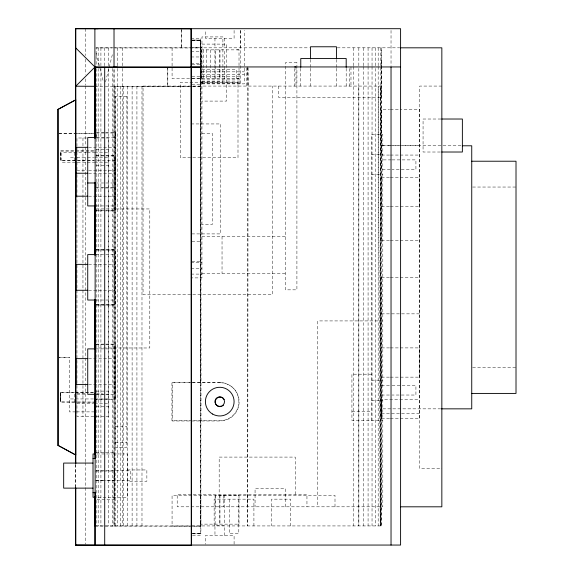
<?xml version="1.0" encoding="UTF-8"?>
<svg xmlns="http://www.w3.org/2000/svg" width="574" height="574" viewBox="0 0 574 574"><rect width="100%" height="100%" fill="white"/><g stroke="black" fill="none" stroke-linecap="round" stroke-linejoin="round"><path stroke-width="0.43" stroke-dasharray="2.87 2.15" d="M74.548 392.48L60.428 392.48L60.471 402.109L94.014 402.109L75.431 402.037M94.007 150.933L60.464 150.933L60.471 160.569L94.014 160.569M96.174 137.566L96.174 132.788L104.827 132.788M105.329 526.071L114.025 526.071L114.025 68.414L114.032 526.071L200.9 526.171L200.627 420.756M114.226 474.562L114.262 479.964L114.226 478.192M103.779 471.017L114.262 471.046L114.262 474.59M114.262 480.61L114.226 479.943L114.262 480.61L103.779 480.582M114.226 473.414L114.226 471.017M105.695 132.788L115.216 132.788L115.216 137.566L95.729 137.566M96.123 210.715L115.209 210.715L115.209 155.733L105.666 155.733M200.627 382.506L200.62 40.087L191.931 40.087L200.771 40.302L200.886 86.301L114.032 86.215M200.771 524.148L200.757 495.448M200.9 420.986L200.9 68.084L200.9 533.82L192.204 533.82M215.745 78.552L215.107 78.552L215.272 49.859M224.025 78.552L224.671 78.552L224.671 49.866L224.032 49.866M172.078 47.951L172.085 78.559L239.014 78.552L239.014 49.866L236.452 49.866M248.133 67.818L247.731 525.935L247.731 67.818M389.502 155.059L381.495 155.059L381.495 109.455L389.495 109.455M191.924 525.935L381.473 525.935L381.509 47.821L381.523 65.615M389.495 418.489L381.495 418.489L381.502 399.576L419.73 399.576M400.164 418.489L419.73 418.489L419.738 145.624L419.73 109.455L400.164 109.455M381.48 60.944L380.21 525.935L378.18 86.071M240.671 30.436L240.506 83.876M105.544 81.86L112.712 53.174M239.014 49.866L200.764 49.866M215.107 524.141L215.099 495.455L215.745 495.455M224.025 495.455L224.664 495.455L224.671 524.141M190.008 526.057L172.071 526.049L172.071 495.448L239.006 495.448L239.014 524.141L200.757 524.134L200.771 526.057L190.898 526.049M191.056 38.264L200.62 38.264L200.62 535.499L191.924 535.499M191.07 40.187L200.62 40.087M192.01 40.245L200.771 40.302M201.962 44.098L226.536 44.098L226.536 101.089L201.962 101.089M112.712 47.829L96.145 47.836L96.145 67.531M191.056 47.671L201.962 47.671M113.516 47.829L309.429 47.821M337.225 47.821L399.726 47.821M95.765 47.958L112.282 47.958M114.915 47.958L200.771 47.958M191.056 51.624L201.962 51.624M191.056 56.97L201.962 56.97M191.056 63.492L201.962 63.492M191.895 64.417L201.962 64.417M201.962 69.533L236.38 69.533L236.38 79.097M201.962 71.836L244.323 71.836M201.962 74.311L244.323 74.311M191.924 76.514L200.62 76.514M201.962 76.787L240.506 76.787M192.197 78.652L200.785 78.566M201.962 79.097L240.506 79.097M201.962 81.078L240.506 81.078M201.962 81.386L222.899 81.386L222.899 36.923L201.962 36.923L201.962 277.895L191.056 277.895M201.962 82.591L240.506 82.591M201.962 83.546L240.506 83.546M201.962 83.876L244.323 83.876L244.323 30.436M191.895 84.213L201.962 84.213M278.777 86.071L278.777 97.551L381.566 97.551L381.566 86.071L143.048 86.071L143.048 294.534L272.514 294.534L272.514 86.071M441.844 86.071L419.73 86.071L419.73 468.563L441.844 468.563M94.897 86.2L103.593 86.208M105.329 86.208L191.845 86.215M192.735 86.215L200.785 86.215L200.757 40.288M390.385 109.455L399.274 109.455M440.932 119.019L423.067 119.019L423.067 152.017L440.932 152.017M191.056 123.941L220.703 123.941L220.703 233.905L191.056 233.905M95.951 132.996L104.683 133.01M105.523 132.996L114.255 133.01M58.878 133.247L74.771 133.247M76.529 133.247L94.889 133.247M58.95 133.312L94.021 133.312M201.962 133.505L212.48 133.505L212.48 224.341L201.962 224.341M86.552 137.997L76.952 137.997L76.952 146.061M96.152 137.997L108.773 137.997L108.773 416.638L76.952 416.638L76.952 172.939M381.495 145.624L389.509 145.624M390.385 145.624L399.289 145.624M400.164 145.624L419.738 145.624M382.808 145.789L462.371 145.789M88.626 147.317L115.274 147.317M96.152 149.57L108.773 149.57M60.471 151.005L94.014 151.005M86.674 152.627L61.727 152.627L61.727 162.191L86.674 162.191M87.327 152.627L94.387 152.627M94.631 152.627L108.773 152.627M371.622 154.585L382.808 154.585M390.385 155.059L399.282 155.059M400.164 155.059L419.73 155.059M96.123 155.733L104.798 155.733M95.844 155.898L114.154 155.913L114.154 210.895L95.844 210.88M70.523 157.405L74.541 157.405M76.952 157.405L86.674 157.405M87.564 157.405L93.749 157.405M94.631 157.405L108.773 157.405M391.203 159.895L381.495 159.895L381.495 169.459L391.203 169.459M392.085 159.895L415.92 159.895L415.92 169.459L392.085 169.459M115.274 160.519L60.464 160.498L60.464 151.098M87.327 162.191L94.387 162.191M94.631 162.191L108.773 162.191M96.152 165.247L108.773 165.247M76.816 170.27L86.896 170.27M88.626 170.27L115.274 170.27M88.626 173.233L115.274 173.233M371.622 174.761L382.808 174.761M381.488 177.495L389.495 177.495M390.377 177.495L399.282 177.495M400.157 177.495L419.73 177.495L419.738 206.733L400.157 206.733M95.729 182.984L115.274 182.984M472.624 187.038L516.012 187.038M96.174 187.77L104.827 187.77M105.695 187.77L115.216 187.77M95.076 187.978L114.255 187.992M88.626 196.186L115.274 196.186M95.729 205.937L115.274 205.937M381.48 206.733L389.509 206.733M390.377 206.733L399.289 206.733M96.152 208.95L149.8 208.95L149.8 347.98L96.152 347.98M201.962 236.395L285.436 236.395M381.48 240.779L389.509 240.779M390.37 240.779L399.289 240.779M400.15 240.779L419.738 240.779M191.895 241.511L201.962 241.511M96.095 249.826L115.216 249.826L115.209 304.808L96.095 304.808M114.068 249.97L95.793 249.97L114.204 250.027L114.154 305.016L95.844 305.009M95.729 254.605L115.274 254.605M191.895 261.299L201.962 261.299M191.056 262.225L201.962 262.225M88.626 264.363L115.274 264.363M191.056 268.747L201.962 268.747M201.962 273.303L285.436 273.303M191.056 274.092L201.962 274.092M381.48 277.321L389.509 277.321M390.37 277.321L399.289 277.321M400.15 277.321L419.738 277.314M88.626 290.272L115.274 290.272M95.729 300.03L115.274 300.03M95.793 304.952L114.204 305.009M381.48 313.856L419.738 313.856M382.808 320.923L317.788 320.923L317.788 506.813M96.123 344.113L104.805 344.113M105.666 344.113L115.216 344.113L115.216 399.095L105.666 399.095M95.844 344.278L114.154 344.285L114.154 399.274L95.844 399.26M389.509 347.901L381.48 347.901L381.495 418.489M390.37 347.901L399.289 347.901M400.15 347.901L419.738 347.901L419.723 377.14L400.164 377.14M95.729 348.892L115.274 348.892M58.878 357.58L69.54 357.638L58.95 357.638M88.626 358.642L115.274 358.642M472.624 367.597L516.012 367.597M371.622 374.183L351.927 374.183L351.927 420.462L382.808 420.462M381.488 377.14L389.502 377.14M390.385 377.14L399.282 377.14M371.622 380.16L382.808 380.16M191.673 382.514L171.942 382.506L171.949 420.764L191.673 420.764M192.555 382.506L219.756 382.514A19.121 19.121 0 0 1 238.877 401.635A19.121 19.121 0 0 1 219.756 420.764L192.555 420.756M88.626 384.558L115.274 384.558M381.495 385.47L391.203 385.47M392.085 385.47L415.92 385.47L415.92 395.027L392.085 395.027M96.152 391.109L108.773 391.109M75.431 392.48L93.964 392.48M60.471 392.544L94.014 392.544M76.952 393.405L86.631 393.405M96.303 393.405L102.466 393.405M76.952 394.166L86.674 394.166M96.403 394.166L108.773 394.166M95.729 394.309L115.274 394.309M381.495 395.027L391.203 395.027M70.523 398.952L93.749 398.952M94.545 398.952L108.773 398.952M96.123 399.095L104.805 399.095M371.622 400.336L382.808 400.336M74.548 402.037L60.428 401.879M76.952 403.73L93.749 403.73M94.631 403.73L108.773 403.73M96.152 406.794L108.773 406.794M382.808 408.846L440.617 408.846M351.927 411.572L371.622 411.572M75.653 411.888L69.468 411.888L69.468 357.58M76.529 411.888L94.889 411.888M381.495 413.682L419.73 413.682M390.385 418.489L399.274 418.489M115.274 426.683L126.847 426.683M115.274 442.461L126.847 442.461M95.93 452.247L104.655 452.262M105.501 452.247L114.226 452.262L114.212 499.38L95.923 499.366M96.54 453.955L127.285 453.955L127.285 497.249L96.54 497.249M127.285 469.955L146.865 469.955L146.865 481.249L127.285 481.249M96.181 470.824L105.006 470.824M105.889 470.824L130.607 470.824L130.607 480.381L105.889 480.381M95.076 471.017L102.947 471.046M96.181 480.381L105.006 480.381M95.076 480.582L102.947 480.61M103.463 525.942L96.145 525.942L96.145 68.428M105.107 525.942L191.759 525.942M94.897 526.064L103.593 526.064M191.931 533.59L200.9 533.82M192.211 533.677L200.9 533.677M215.107 49.859L215.752 49.866M236.445 78.552L239.014 78.552M238.353 495.448L239.006 495.448M238.361 524.134L239.014 524.141M181.513 47.836L181.628 28.815M96.202 53.174L103.377 81.86M247.731 66.95L248.133 86.071M381.466 525.935L380.232 86.071L380.203 525.935L380.21 66.627M381.495 177.495L381.509 240.779M114.226 471.182L114.262 471.685M391.03 30.436L391.03 65.745M381.523 66.505L381.523 86.071M381.495 109.455L381.495 155.059M381.502 277.321L381.502 347.901M380.21 47.821L380.21 65.73M378.18 47.821L378.18 65.73M378.18 66.627L378.18 525.935M375.439 47.821L375.439 67.524M375.439 68.414L375.432 525.935M372.045 47.821L372.045 65.73M372.045 66.627L372.038 525.935M371.622 420.462L371.622 134.46L382.808 134.46L382.808 506.813L177.194 506.813L177.194 494.379L306.954 494.379L306.954 506.813M368.077 47.821L368.077 65.73M368.077 66.627L368.077 525.935M363.636 47.821L363.636 65.73M363.636 66.627L363.636 525.935M358.829 47.821L358.829 67.524M358.829 68.414L358.829 525.935L358.822 86.071M353.763 47.821L353.763 65.73M353.763 66.627L353.756 525.935M350.972 66.95L350.972 86.071L349.631 86.071L349.631 66.95M346.187 68.306L346.187 86.071M336.436 59.423L336.436 67.416M336.436 68.306L336.436 86.071M335.001 506.813L335.001 495.333L215.472 495.333L215.472 506.813M310.52 59.423L310.52 67.416M310.52 68.306L310.52 86.071M300.769 68.306L300.769 86.071M295.99 66.95L295.99 86.071L294.649 86.071L294.649 67.818M295.287 494.379L295.287 457.091L219.175 457.091L219.175 494.379M290.631 525.935L290.631 499.158L271.509 499.158L271.509 525.935M285.371 506.813L285.371 488.452L255.064 488.452L255.064 506.813M253.916 525.935L253.916 499.158L214.138 499.158L214.138 525.935M247.315 495.333L247.315 506.813M246.217 67.818L246.217 86.071M240.685 30.436L240.685 47.829M238.806 499.158L238.806 533.583L229.241 533.583L229.241 499.158M234.092 30.436L234.092 38.264L205.399 38.264L205.399 30.436M234.092 544.188L234.092 535.499L205.399 535.499L205.399 544.188M224.527 38.264L224.527 47.829M224.527 535.499L224.527 525.77L214.963 525.77L214.963 535.499M223.408 495.333L223.408 506.813M222.038 236.395L222.038 273.303M214.963 38.264L214.963 47.829M214.934 49.859L214.934 78.545M210.321 49.859L210.328 78.545M206.36 49.859L206.36 78.545M203.318 49.859L203.325 78.545M181.513 28.714L181.578 47.893M141.986 86.308L141.986 526.171M136.921 86.308L136.921 526.171M132.113 86.308L132.113 526.171M127.672 86.308L127.672 526.171M123.704 86.308L123.704 526.171M122.585 47.829L122.585 67.524M122.585 68.421L122.585 525.942M120.31 86.308L120.31 526.171M117.519 47.829L117.519 67.524M117.519 68.421L117.562 526.164M115.532 86.301L115.532 526.164M115.216 132.788L115.209 210.715M114.204 86.301L114.269 526.164M112.712 68.421L112.712 525.942M108.271 47.829L108.271 67.531M108.271 68.421L108.271 525.942M104.31 47.829L104.31 65.737M100.916 47.836L100.916 67.531M100.916 68.428L100.916 525.942M98.176 47.836L98.176 67.531M98.176 68.428L98.176 525.942M85.239 28.7L85.239 55.592M85.239 59.179L85.239 74.419M85.239 78.903L85.239 85.174M85.239 86.071L85.239 146.133M85.239 147.03L85.239 382.801M85.239 383.697L85.239 461.69M85.239 462.587L85.239 486.788M85.239 487.685L85.239 544.159M82.957 137.997L82.957 147.855M82.957 148.745L82.957 173.836M82.957 174.733L82.957 416.638M76.952 146.958L76.952 172.042M75.775 464.51L75.775 486.924M75.617 464.38L75.617 486.795M74.347 152.627L74.347 162.191M74.347 394.166L74.347 403.73M60.471 393.19L60.471 401.47L60.428 392.638L60.471 401.944M60.464 153.33L60.464 158.108M167.802 68.055L167.802 86.308L167.795 68.048M219.892 495.455L219.892 524.148L219.878 495.448M219.899 49.866L219.892 78.552L219.885 49.859M201.417 49.859L201.094 78.545L201.417 49.859M296.909 62.645L285.436 62.645L285.436 289.841L296.909 289.841L296.909 62.645M237.995 82.247L180.336 82.247L180.336 157.699L237.995 157.699L237.995 82.247M126.847 96.547L115.274 96.547L115.274 447.289L126.847 447.289L126.847 96.547M220.021 382.736L172.207 382.729L172.214 420.986L220.014 420.979A19.121 19.121 0 0 0 239.136 401.857A19.121 19.121 0 0 0 220.014 382.729"/><path stroke-width="0.86" d="M95.119 86.301L75.775 86.208L94.911 67.086L191.329 67.172L191.343 545.3L94.911 545.2L94.918 496.79M94.918 454.658L94.925 393.699M94.932 348.877L94.94 299.571M94.94 254.748L94.947 205.442M94.954 138.205L94.882 28.714L98.176 28.707M95.054 496.697L95.097 499.38L95.09 492.27M95.054 454.02L95.054 452.247L95.083 458.49M57.988 109.34L75.739 99.854L75.739 454.995L57.988 445.352L57.988 109.34L58.074 445.431M58.074 109.412L75.739 99.854M75.617 100.421L75.617 28.7L400.595 28.7L400.595 545.056L75.617 545.063L75.617 487.685M75.617 28.7L191.214 28.829L191.221 67.086M400.595 47.821L441.844 47.829L441.844 506.813L400.595 506.813M191.056 66.95L400.595 66.95M75.768 28.829L75.775 47.958L95.141 67.187L200.9 67.187M117.562 67.18L114.032 67.086L114.018 28.829M441.822 119.019L462.371 119.019L462.371 152.017L441.822 152.017M95.729 137.566L87.736 137.566L87.736 205.937L95.729 205.937M462.371 145.789L471.742 145.789L471.742 408.846L441.506 408.846M87.736 147.317L75.976 147.317L75.976 196.186L87.736 196.186M471.742 161.222L516.012 161.222L516.012 393.42L471.742 393.42M75.976 173.233L87.736 173.233M87.736 182.984L95.729 182.984M95.729 254.605L87.736 254.605L87.736 300.03L95.729 300.03M87.736 264.363L75.976 264.363L75.976 290.272L87.736 290.272M95.729 348.892L87.736 348.892L87.736 394.309L95.729 394.309M87.736 358.642L75.976 358.642L75.976 384.558L87.736 384.558M95.664 453.955L93.024 453.955L93.024 497.249L95.664 497.249M93.024 458.533L95.392 458.533M93.024 463.075L63.671 463.075L63.671 488.13L93.024 488.13M93.024 492.671L95.392 492.671M75.617 545.063L94.911 545.2M294.649 66.95L295.99 66.95M94.975 210.88L95.004 182.518M95.054 250.027L95.004 255.358M94.975 305.009L94.918 299.628M94.975 344.278L95.004 399.274M57.988 445.352L75.739 454.995M191.343 545.3L191.056 28.7M94.889 525.956L94.897 496.503M391.03 66.95L391.03 545.056M346.187 67.416L346.187 58.534L300.769 58.534L300.769 67.416M336.436 58.534L336.436 46.774L310.52 46.774L310.52 58.534M104.705 67.187L104.705 545.3M95.119 67.18L95.141 545.3M94.897 66.634L94.897 138.162M94.897 210.73L94.897 250.142M94.897 304.794L94.897 345.103M94.897 398.851L94.897 454.4M75.775 47.958L75.775 463.62M75.775 487.821L75.775 545.192M75.617 454.522L75.617 463.483M223.408 405.244A4.779 4.779 0 0 1 222.418 406.005M221.263 406.478A4.779 4.779 0 0 1 215.53 403.5A4.779 4.779 0 0 1 218.005 397.531A4.779 4.779 0 0 1 224.161 399.468M217.352 405.768A4.779 4.779 0 0 0 224.527 401.628A4.779 4.779 0 0 0 217.352 397.488A4.779 4.779 0 0 0 217.352 405.768M212.574 414.048A14.343 14.343 0 0 0 234.092 401.628A14.343 14.343 0 0 0 212.574 389.208A14.343 14.343 0 0 0 212.574 414.048"/></g></svg>
